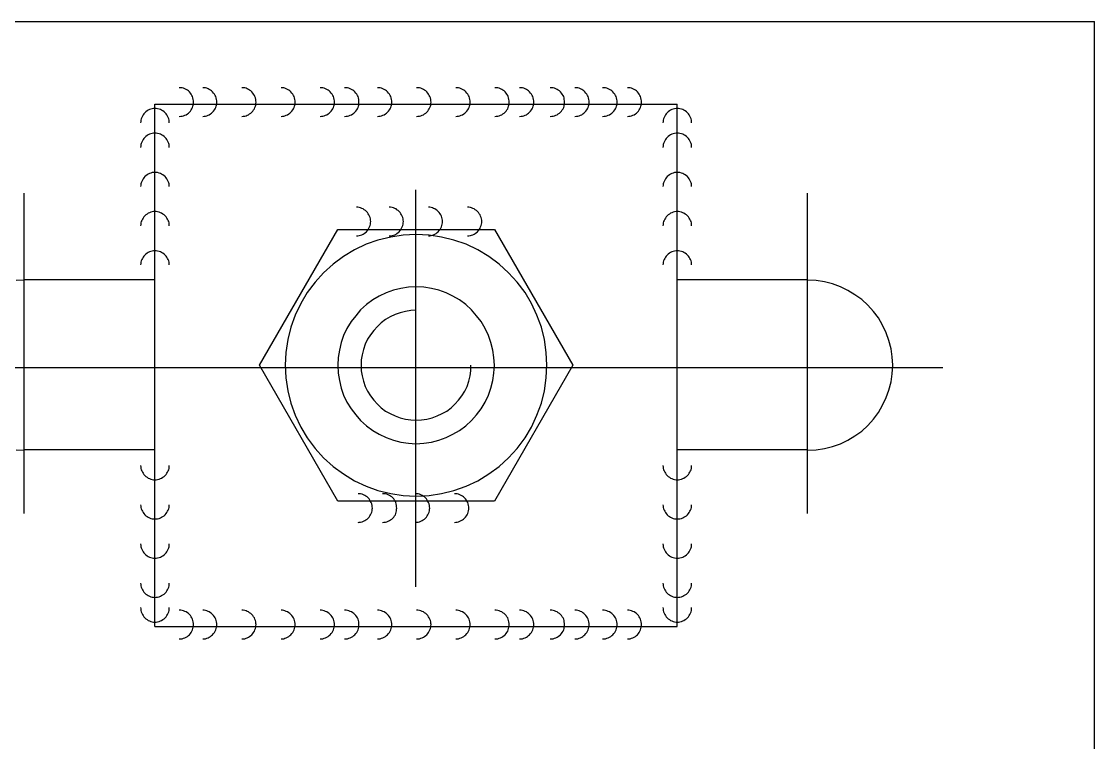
# Model space of a CAD drawing. Header units: metres. Extents: x 0 to 420, y 0 to 297.
# Drawn here: x 198.91 to 231.68, y 227.88 to 249.89 of the extents above; entities that cross this region are included whole.
import ezdxf

# ---------------------------------------------------------------- set-up
doc = ezdxf.new("R2010")
doc.units = ezdxf.units.M

msp = doc.modelspace()

# ---------------------------------------------------------------- linework, layer by layer
for p, q in [((167.28, 249.89), (231.68, 249.89)), ((231.68, 205.66), (231.68, 249.89)), ((202.99, 247.37), (218.94, 247.37)), ((202.99, 231.42), (202.99, 247.37)), ((218.94, 231.42), (218.94, 247.37)), ((199, 234.87), (199, 244.65)), ((210.96, 232.63), (210.96, 244.75)), ((222.92, 234.87), (222.92, 244.65)), ((206.18, 239.4), (208.57, 243.54)), ((208.57, 243.54), (213.36, 243.54)), ((213.36, 243.54), (215.75, 239.4)), ((202.99, 235.51), (202.99, 243.28)), ((199, 242.01), (202.99, 242.01)), ((218.94, 242.01), (222.92, 242.01)), ((195.34, 239.33), (227.05, 239.33)), ((208.57, 235.25), (206.18, 239.4)), ((215.75, 239.4), (213.36, 235.25)), ((199, 236.83), (202.99, 236.83)), ((218.94, 236.83), (222.92, 236.83)), ((213.36, 235.25), (208.57, 235.25)), ((202.99, 231.42), (218.94, 231.42))]:
    msp.add_line(p, q)
for points in [[(203.73, 246.99), (203.78, 247), (203.82, 247), (203.86, 247.01), (203.9, 247.03), (203.94, 247.04), (203.98, 247.07), (204.01, 247.09), (204.04, 247.12), (204.07, 247.15), (204.1, 247.19), (204.12, 247.22), (204.14, 247.26), (204.15, 247.3), (204.16, 247.34), (204.17, 247.39), (204.17, 247.43), (204.17, 247.47), (204.16, 247.51), (204.15, 247.56), (204.14, 247.6), (204.12, 247.63), (204.1, 247.67), (204.07, 247.7), (204.04, 247.74), (204.01, 247.77), (203.98, 247.79), (203.94, 247.81), (203.9, 247.83), (203.86, 247.85), (203.82, 247.86), (203.78, 247.86), (203.73, 247.86), (203.73, 247.86)], [(204.45, 246.99), (204.49, 247), (204.53, 247), (204.57, 247.01), (204.61, 247.03), (204.65, 247.04), (204.69, 247.07), (204.72, 247.09), (204.75, 247.12), (204.78, 247.15), (204.81, 247.19), (204.83, 247.22), (204.85, 247.26), (204.86, 247.3), (204.87, 247.34), (204.88, 247.39), (204.88, 247.43), (204.88, 247.47), (204.87, 247.51), (204.86, 247.56), (204.85, 247.6), (204.83, 247.63), (204.81, 247.67), (204.78, 247.7), (204.75, 247.74), (204.72, 247.77), (204.69, 247.79), (204.65, 247.81), (204.61, 247.83), (204.57, 247.85), (204.53, 247.86), (204.49, 247.86), (204.45, 247.86), (204.45, 247.86)], [(205.64, 246.99), (205.68, 247), (205.73, 247), (205.77, 247.01), (205.81, 247.03), (205.85, 247.04), (205.88, 247.07), (205.92, 247.09), (205.95, 247.12), (205.98, 247.15), (206, 247.19), (206.03, 247.22), (206.04, 247.26), (206.06, 247.3), (206.07, 247.34), (206.07, 247.39), (206.08, 247.43), (206.07, 247.47), (206.07, 247.51), (206.06, 247.56), (206.04, 247.6), (206.03, 247.63), (206, 247.67), (205.98, 247.7), (205.95, 247.74), (205.92, 247.77), (205.88, 247.79), (205.85, 247.81), (205.81, 247.83), (205.77, 247.85), (205.73, 247.86), (205.68, 247.86), (205.64, 247.86), (205.64, 247.86)], [(206.84, 246.99), (206.88, 247), (206.92, 247), (206.96, 247.01), (207, 247.03), (207.04, 247.04), (207.08, 247.07), (207.11, 247.09), (207.14, 247.12), (207.17, 247.15), (207.2, 247.19), (207.22, 247.22), (207.24, 247.26), (207.25, 247.3), (207.26, 247.34), (207.27, 247.39), (207.27, 247.43), (207.27, 247.47), (207.26, 247.51), (207.25, 247.56), (207.24, 247.6), (207.22, 247.63), (207.2, 247.67), (207.17, 247.7), (207.14, 247.74), (207.11, 247.77), (207.08, 247.79), (207.04, 247.81), (207, 247.83), (206.96, 247.85), (206.92, 247.86), (206.88, 247.86), (206.84, 247.86), (206.84, 247.86)], [(208.03, 246.99), (208.08, 247), (208.12, 247), (208.16, 247.01), (208.2, 247.03), (208.24, 247.04), (208.28, 247.07), (208.31, 247.09), (208.34, 247.12), (208.37, 247.15), (208.4, 247.19), (208.42, 247.22), (208.44, 247.26), (208.45, 247.3), (208.46, 247.34), (208.47, 247.39), (208.47, 247.43), (208.47, 247.47), (208.46, 247.51), (208.45, 247.56), (208.44, 247.6), (208.42, 247.63), (208.4, 247.67), (208.37, 247.7), (208.34, 247.74), (208.31, 247.77), (208.28, 247.79), (208.24, 247.81), (208.2, 247.83), (208.16, 247.85), (208.12, 247.86), (208.08, 247.86), (208.03, 247.86), (208.03, 247.86)], [(208.78, 246.99), (208.83, 247), (208.87, 247), (208.91, 247.01), (208.95, 247.03), (208.99, 247.04), (209.03, 247.07), (209.06, 247.09), (209.09, 247.12), (209.12, 247.15), (209.15, 247.19), (209.17, 247.22), (209.19, 247.26), (209.2, 247.3), (209.21, 247.34), (209.22, 247.39), (209.22, 247.43), (209.22, 247.47), (209.21, 247.51), (209.2, 247.56), (209.19, 247.6), (209.17, 247.63), (209.15, 247.67), (209.12, 247.7), (209.09, 247.74), (209.06, 247.77), (209.03, 247.79), (208.99, 247.81), (208.95, 247.83), (208.91, 247.85), (208.87, 247.86), (208.83, 247.86), (208.78, 247.86), (208.78, 247.86)], [(209.78, 246.99), (209.83, 247), (209.87, 247), (209.91, 247.01), (209.95, 247.03), (209.99, 247.04), (210.03, 247.07), (210.06, 247.09), (210.09, 247.12), (210.12, 247.15), (210.15, 247.19), (210.17, 247.22), (210.19, 247.26), (210.2, 247.3), (210.21, 247.34), (210.22, 247.39), (210.22, 247.43), (210.22, 247.47), (210.21, 247.51), (210.2, 247.56), (210.19, 247.6), (210.17, 247.63), (210.15, 247.67), (210.12, 247.7), (210.09, 247.74), (210.06, 247.77), (210.03, 247.79), (209.99, 247.81), (209.95, 247.83), (209.91, 247.85), (209.87, 247.86), (209.83, 247.86), (209.78, 247.86), (209.78, 247.86)], [(210.98, 246.99), (211.02, 247), (211.07, 247), (211.11, 247.01), (211.15, 247.03), (211.19, 247.04), (211.22, 247.07), (211.26, 247.09), (211.29, 247.12), (211.32, 247.15), (211.34, 247.19), (211.36, 247.22), (211.38, 247.26), (211.4, 247.3), (211.41, 247.34), (211.41, 247.39), (211.42, 247.43), (211.41, 247.47), (211.41, 247.51), (211.4, 247.56), (211.38, 247.6), (211.36, 247.63), (211.34, 247.67), (211.32, 247.7), (211.29, 247.74), (211.26, 247.77), (211.22, 247.79), (211.19, 247.81), (211.15, 247.83), (211.11, 247.85), (211.07, 247.86), (211.02, 247.86), (210.98, 247.86), (210.98, 247.86)], [(212.18, 246.99), (212.22, 247), (212.26, 247), (212.3, 247.01), (212.34, 247.03), (212.38, 247.04), (212.42, 247.07), (212.45, 247.09), (212.48, 247.12), (212.51, 247.15), (212.54, 247.19), (212.56, 247.22), (212.58, 247.26), (212.59, 247.3), (212.6, 247.34), (212.61, 247.39), (212.61, 247.43), (212.61, 247.47), (212.6, 247.51), (212.59, 247.56), (212.58, 247.6), (212.56, 247.63), (212.54, 247.67), (212.51, 247.7), (212.48, 247.74), (212.45, 247.77), (212.42, 247.79), (212.38, 247.81), (212.34, 247.83), (212.3, 247.85), (212.26, 247.86), (212.22, 247.86), (212.18, 247.86), (212.18, 247.86)], [(213.37, 246.99), (213.41, 247), (213.46, 247), (213.5, 247.01), (213.54, 247.03), (213.58, 247.04), (213.61, 247.07), (213.65, 247.09), (213.68, 247.12), (213.71, 247.15), (213.73, 247.19), (213.76, 247.22), (213.77, 247.26), (213.79, 247.3), (213.8, 247.34), (213.81, 247.39), (213.81, 247.43), (213.81, 247.47), (213.8, 247.51), (213.79, 247.56), (213.77, 247.6), (213.76, 247.63), (213.73, 247.67), (213.71, 247.7), (213.68, 247.74), (213.65, 247.77), (213.61, 247.79), (213.58, 247.81), (213.54, 247.83), (213.5, 247.85), (213.46, 247.86), (213.41, 247.86), (213.37, 247.86), (213.37, 247.86)], [(214.12, 246.99), (214.17, 247), (214.21, 247), (214.25, 247.01), (214.29, 247.03), (214.33, 247.04), (214.37, 247.07), (214.4, 247.09), (214.43, 247.12), (214.46, 247.15), (214.49, 247.19), (214.51, 247.22), (214.53, 247.26), (214.54, 247.3), (214.55, 247.34), (214.56, 247.39), (214.56, 247.43), (214.56, 247.47), (214.55, 247.51), (214.54, 247.56), (214.53, 247.6), (214.51, 247.63), (214.49, 247.67), (214.46, 247.7), (214.43, 247.74), (214.4, 247.77), (214.37, 247.79), (214.33, 247.81), (214.29, 247.83), (214.25, 247.85), (214.21, 247.86), (214.17, 247.86), (214.12, 247.86), (214.12, 247.86)], [(215.06, 246.99), (215.11, 247), (215.15, 247), (215.19, 247.01), (215.23, 247.03), (215.27, 247.04), (215.3, 247.07), (215.34, 247.09), (215.37, 247.12), (215.4, 247.15), (215.42, 247.19), (215.45, 247.22), (215.47, 247.26), (215.48, 247.3), (215.49, 247.34), (215.5, 247.39), (215.5, 247.43), (215.5, 247.47), (215.49, 247.51), (215.48, 247.56), (215.47, 247.6), (215.45, 247.63), (215.42, 247.67), (215.4, 247.7), (215.37, 247.74), (215.34, 247.77), (215.3, 247.79), (215.27, 247.81), (215.23, 247.83), (215.19, 247.85), (215.15, 247.86), (215.11, 247.86), (215.06, 247.86), (215.06, 247.86)], [(215.81, 246.99), (215.86, 247), (215.9, 247), (215.94, 247.01), (215.98, 247.03), (216.02, 247.04), (216.06, 247.07), (216.09, 247.09), (216.12, 247.12), (216.15, 247.15), (216.18, 247.19), (216.2, 247.22), (216.22, 247.26), (216.23, 247.3), (216.24, 247.34), (216.25, 247.39), (216.25, 247.43), (216.25, 247.47), (216.24, 247.51), (216.23, 247.56), (216.22, 247.6), (216.2, 247.63), (216.18, 247.67), (216.15, 247.7), (216.12, 247.74), (216.09, 247.77), (216.06, 247.79), (216.02, 247.81), (215.98, 247.83), (215.94, 247.85), (215.9, 247.86), (215.86, 247.86), (215.81, 247.86), (215.81, 247.86)], [(216.66, 246.99), (216.71, 247), (216.75, 247), (216.79, 247.01), (216.83, 247.03), (216.87, 247.04), (216.91, 247.07), (216.94, 247.09), (216.97, 247.12), (217, 247.15), (217.03, 247.19), (217.05, 247.22), (217.07, 247.26), (217.08, 247.3), (217.09, 247.34), (217.1, 247.39), (217.1, 247.43), (217.1, 247.47), (217.09, 247.51), (217.08, 247.56), (217.07, 247.6), (217.05, 247.63), (217.03, 247.67), (217, 247.7), (216.97, 247.74), (216.94, 247.77), (216.91, 247.79), (216.87, 247.81), (216.83, 247.83), (216.79, 247.85), (216.75, 247.86), (216.71, 247.86), (216.66, 247.86), (216.66, 247.86)], [(217.42, 246.99), (217.46, 247), (217.5, 247), (217.54, 247.01), (217.58, 247.03), (217.62, 247.04), (217.66, 247.07), (217.69, 247.09), (217.72, 247.12), (217.75, 247.15), (217.78, 247.19), (217.8, 247.22), (217.82, 247.26), (217.83, 247.3), (217.84, 247.34), (217.85, 247.39), (217.85, 247.43), (217.85, 247.47), (217.84, 247.51), (217.83, 247.56), (217.82, 247.6), (217.8, 247.63), (217.78, 247.67), (217.75, 247.7), (217.72, 247.74), (217.69, 247.77), (217.66, 247.79), (217.62, 247.81), (217.58, 247.83), (217.54, 247.85), (217.5, 247.86), (217.46, 247.86), (217.42, 247.86), (217.42, 247.86)], [(203.42, 246.8), (203.42, 246.84), (203.42, 246.88), (203.41, 246.92), (203.39, 246.96), (203.37, 247), (203.35, 247.04), (203.33, 247.07), (203.3, 247.1), (203.27, 247.13), (203.23, 247.16), (203.19, 247.18), (203.16, 247.2), (203.12, 247.21), (203.07, 247.22), (203.03, 247.23), (202.99, 247.23), (202.95, 247.23), (202.9, 247.22), (202.86, 247.21), (202.82, 247.2), (202.78, 247.18), (202.75, 247.16), (202.71, 247.13), (202.68, 247.1), (202.65, 247.07), (202.63, 247.04), (202.61, 247), (202.59, 246.96), (202.57, 246.92), (202.56, 246.88), (202.56, 246.84), (202.55, 246.8), (202.55, 246.8)], [(219.37, 246.8), (219.37, 246.84), (219.37, 246.88), (219.36, 246.92), (219.34, 246.96), (219.32, 247), (219.3, 247.04), (219.28, 247.07), (219.25, 247.1), (219.22, 247.13), (219.18, 247.16), (219.14, 247.18), (219.11, 247.2), (219.07, 247.21), (219.02, 247.22), (218.98, 247.23), (218.94, 247.23), (218.9, 247.23), (218.85, 247.22), (218.81, 247.21), (218.77, 247.2), (218.73, 247.18), (218.7, 247.16), (218.66, 247.13), (218.63, 247.1), (218.6, 247.07), (218.58, 247.04), (218.56, 247), (218.54, 246.96), (218.52, 246.92), (218.51, 246.88), (218.51, 246.84), (218.5, 246.8), (218.5, 246.8)], [(203.42, 246.04), (203.42, 246.09), (203.42, 246.13), (203.41, 246.17), (203.39, 246.21), (203.37, 246.25), (203.35, 246.29), (203.33, 246.32), (203.3, 246.35), (203.27, 246.38), (203.23, 246.41), (203.19, 246.43), (203.16, 246.45), (203.12, 246.46), (203.07, 246.47), (203.03, 246.48), (202.99, 246.48), (202.95, 246.48), (202.9, 246.47), (202.86, 246.46), (202.82, 246.45), (202.78, 246.43), (202.75, 246.41), (202.71, 246.38), (202.68, 246.35), (202.65, 246.32), (202.63, 246.29), (202.61, 246.25), (202.59, 246.21), (202.57, 246.17), (202.56, 246.13), (202.56, 246.09), (202.55, 246.04), (202.55, 246.04)], [(219.37, 246.04), (219.37, 246.09), (219.37, 246.13), (219.36, 246.17), (219.34, 246.21), (219.32, 246.25), (219.3, 246.29), (219.28, 246.32), (219.25, 246.35), (219.22, 246.38), (219.18, 246.41), (219.14, 246.43), (219.11, 246.45), (219.07, 246.46), (219.02, 246.47), (218.98, 246.48), (218.94, 246.48), (218.9, 246.48), (218.85, 246.47), (218.81, 246.46), (218.77, 246.45), (218.73, 246.43), (218.7, 246.41), (218.66, 246.38), (218.63, 246.35), (218.6, 246.32), (218.58, 246.29), (218.56, 246.25), (218.54, 246.21), (218.52, 246.17), (218.51, 246.13), (218.51, 246.09), (218.5, 246.04), (218.5, 246.04)], [(203.42, 244.85), (203.42, 244.89), (203.42, 244.93), (203.41, 244.97), (203.39, 245.01), (203.37, 245.05), (203.35, 245.09), (203.33, 245.12), (203.3, 245.16), (203.27, 245.18), (203.23, 245.21), (203.19, 245.23), (203.16, 245.25), (203.12, 245.26), (203.07, 245.28), (203.03, 245.28), (202.99, 245.28), (202.95, 245.28), (202.9, 245.28), (202.86, 245.26), (202.82, 245.25), (202.78, 245.23), (202.75, 245.21), (202.71, 245.18), (202.68, 245.16), (202.65, 245.12), (202.63, 245.09), (202.61, 245.05), (202.59, 245.01), (202.57, 244.97), (202.56, 244.93), (202.56, 244.89), (202.55, 244.85), (202.55, 244.85)], [(219.37, 244.85), (219.37, 244.89), (219.37, 244.93), (219.36, 244.97), (219.34, 245.01), (219.32, 245.05), (219.3, 245.09), (219.28, 245.12), (219.25, 245.16), (219.22, 245.18), (219.18, 245.21), (219.14, 245.23), (219.11, 245.25), (219.07, 245.26), (219.02, 245.28), (218.98, 245.28), (218.94, 245.28), (218.9, 245.28), (218.85, 245.28), (218.81, 245.26), (218.77, 245.25), (218.73, 245.23), (218.7, 245.21), (218.66, 245.18), (218.63, 245.16), (218.6, 245.12), (218.58, 245.09), (218.56, 245.05), (218.54, 245.01), (218.52, 244.97), (218.51, 244.93), (218.51, 244.89), (218.5, 244.85), (218.5, 244.85)], [(209.14, 243.35), (209.18, 243.35), (209.23, 243.36), (209.27, 243.37), (209.31, 243.38), (209.35, 243.4), (209.38, 243.42), (209.42, 243.45), (209.45, 243.47), (209.48, 243.51), (209.5, 243.54), (209.52, 243.58), (209.54, 243.62), (209.56, 243.66), (209.57, 243.7), (209.57, 243.74), (209.58, 243.78), (209.57, 243.83), (209.57, 243.87), (209.56, 243.91), (209.54, 243.95), (209.52, 243.99), (209.5, 244.02), (209.48, 244.06), (209.45, 244.09), (209.42, 244.12), (209.38, 244.14), (209.35, 244.17), (209.31, 244.18), (209.27, 244.2), (209.23, 244.21), (209.18, 244.22), (209.14, 244.22), (209.14, 244.22)], [(210.14, 243.35), (210.18, 243.35), (210.23, 243.36), (210.27, 243.37), (210.31, 243.38), (210.35, 243.4), (210.38, 243.42), (210.42, 243.45), (210.45, 243.47), (210.48, 243.51), (210.5, 243.54), (210.52, 243.58), (210.54, 243.62), (210.56, 243.66), (210.57, 243.7), (210.57, 243.74), (210.58, 243.78), (210.57, 243.83), (210.57, 243.87), (210.56, 243.91), (210.54, 243.95), (210.52, 243.99), (210.5, 244.02), (210.48, 244.06), (210.45, 244.09), (210.42, 244.12), (210.38, 244.14), (210.35, 244.17), (210.31, 244.18), (210.27, 244.2), (210.23, 244.21), (210.18, 244.22), (210.14, 244.22), (210.14, 244.22)], [(211.34, 243.35), (211.38, 243.35), (211.42, 243.36), (211.46, 243.37), (211.5, 243.38), (211.54, 243.4), (211.58, 243.42), (211.61, 243.45), (211.64, 243.47), (211.67, 243.51), (211.7, 243.54), (211.72, 243.58), (211.74, 243.62), (211.75, 243.66), (211.76, 243.7), (211.77, 243.74), (211.77, 243.78), (211.77, 243.83), (211.76, 243.87), (211.75, 243.91), (211.74, 243.95), (211.72, 243.99), (211.7, 244.02), (211.67, 244.06), (211.64, 244.09), (211.61, 244.12), (211.58, 244.14), (211.54, 244.17), (211.5, 244.18), (211.46, 244.2), (211.42, 244.21), (211.38, 244.22), (211.34, 244.22), (211.34, 244.22)], [(212.53, 243.35), (212.57, 243.35), (212.62, 243.36), (212.66, 243.37), (212.7, 243.38), (212.74, 243.4), (212.77, 243.42), (212.81, 243.45), (212.84, 243.47), (212.87, 243.51), (212.89, 243.54), (212.92, 243.58), (212.93, 243.62), (212.95, 243.66), (212.96, 243.7), (212.97, 243.74), (212.97, 243.78), (212.97, 243.83), (212.96, 243.87), (212.95, 243.91), (212.93, 243.95), (212.92, 243.99), (212.89, 244.02), (212.87, 244.06), (212.84, 244.09), (212.81, 244.12), (212.77, 244.14), (212.74, 244.17), (212.7, 244.18), (212.66, 244.2), (212.62, 244.21), (212.57, 244.22), (212.53, 244.22), (212.53, 244.22)], [(203.42, 243.65), (203.42, 243.69), (203.42, 243.74), (203.41, 243.78), (203.39, 243.82), (203.37, 243.86), (203.35, 243.89), (203.33, 243.93), (203.3, 243.96), (203.27, 243.99), (203.23, 244.01), (203.19, 244.04), (203.16, 244.05), (203.12, 244.07), (203.07, 244.08), (203.03, 244.09), (202.99, 244.09), (202.95, 244.09), (202.9, 244.08), (202.86, 244.07), (202.82, 244.05), (202.78, 244.04), (202.75, 244.01), (202.71, 243.99), (202.68, 243.96), (202.65, 243.93), (202.63, 243.89), (202.61, 243.86), (202.59, 243.82), (202.57, 243.78), (202.56, 243.74), (202.56, 243.69), (202.55, 243.65), (202.55, 243.65)], [(219.37, 243.65), (219.37, 243.69), (219.37, 243.74), (219.36, 243.78), (219.34, 243.82), (219.32, 243.86), (219.3, 243.89), (219.28, 243.93), (219.25, 243.96), (219.22, 243.99), (219.18, 244.01), (219.14, 244.04), (219.11, 244.05), (219.07, 244.07), (219.02, 244.08), (218.98, 244.09), (218.94, 244.09), (218.9, 244.09), (218.85, 244.08), (218.81, 244.07), (218.77, 244.05), (218.73, 244.04), (218.7, 244.01), (218.66, 243.99), (218.63, 243.96), (218.6, 243.93), (218.58, 243.89), (218.56, 243.86), (218.54, 243.82), (218.52, 243.78), (218.51, 243.74), (218.51, 243.69), (218.5, 243.65), (218.5, 243.65)], [(214.96, 239.4), (214.94, 239.79), (214.88, 240.18), (214.79, 240.56), (214.65, 240.93), (214.49, 241.28), (214.29, 241.62), (214.05, 241.93), (213.79, 242.22), (213.5, 242.48), (213.18, 242.72), (212.85, 242.92), (212.49, 243.09), (212.12, 243.22), (211.74, 243.31), (211.36, 243.37), (210.96, 243.39), (210.57, 243.37), (210.19, 243.31), (209.8, 243.22), (209.44, 243.09), (209.08, 242.92), (208.75, 242.72), (208.43, 242.48), (208.14, 242.22), (207.88, 241.93), (207.64, 241.62), (207.44, 241.28), (207.27, 240.93), (207.14, 240.56), (207.05, 240.18), (206.99, 239.79), (206.97, 239.4), (206.99, 239.01), (207.05, 238.62), (207.14, 238.24), (207.27, 237.87), (207.44, 237.51), (207.64, 237.18), (207.88, 236.86), (208.14, 236.57), (208.43, 236.31), (208.75, 236.08), (209.08, 235.87), (209.44, 235.71), (209.8, 235.57), (210.19, 235.48), (210.57, 235.42), (210.96, 235.4), (211.36, 235.42), (211.74, 235.48), (212.12, 235.57), (212.49, 235.71), (212.85, 235.87), (213.18, 236.08), (213.5, 236.31), (213.79, 236.57), (214.05, 236.86), (214.29, 237.18), (214.49, 237.51), (214.65, 237.87), (214.79, 238.24), (214.88, 238.62), (214.94, 239.01), (214.96, 239.4)], [(203.42, 242.46), (203.42, 242.5), (203.42, 242.54), (203.41, 242.58), (203.39, 242.62), (203.37, 242.66), (203.35, 242.7), (203.33, 242.73), (203.3, 242.76), (203.27, 242.79), (203.23, 242.82), (203.19, 242.84), (203.16, 242.86), (203.12, 242.87), (203.07, 242.88), (203.03, 242.89), (202.99, 242.89), (202.95, 242.89), (202.9, 242.88), (202.86, 242.87), (202.82, 242.86), (202.78, 242.84), (202.75, 242.82), (202.71, 242.79), (202.68, 242.76), (202.65, 242.73), (202.63, 242.7), (202.61, 242.66), (202.59, 242.62), (202.57, 242.58), (202.56, 242.54), (202.56, 242.5), (202.55, 242.46), (202.55, 242.46)], [(219.37, 242.46), (219.37, 242.5), (219.37, 242.54), (219.36, 242.58), (219.34, 242.62), (219.32, 242.66), (219.3, 242.7), (219.28, 242.73), (219.25, 242.76), (219.22, 242.79), (219.18, 242.82), (219.14, 242.84), (219.11, 242.86), (219.07, 242.87), (219.02, 242.88), (218.98, 242.89), (218.94, 242.89), (218.9, 242.89), (218.85, 242.88), (218.81, 242.87), (218.77, 242.86), (218.73, 242.84), (218.7, 242.82), (218.66, 242.79), (218.63, 242.76), (218.6, 242.73), (218.58, 242.7), (218.56, 242.66), (218.54, 242.62), (218.52, 242.58), (218.51, 242.54), (218.51, 242.5), (218.5, 242.46), (218.5, 242.46)], [(199, 241.99), (198.75, 241.98)], [(222.92, 236.81), (223.18, 236.82), (223.43, 236.86), (223.68, 236.92), (223.92, 237), (224.15, 237.11), (224.36, 237.24), (224.57, 237.39), (224.76, 237.56), (224.93, 237.75), (225.08, 237.96), (225.21, 238.18), (225.32, 238.41), (225.4, 238.64), (225.47, 238.89), (225.5, 239.14), (225.52, 239.4), (225.5, 239.65), (225.47, 239.9), (225.4, 240.15), (225.32, 240.39), (225.21, 240.62), (225.08, 240.84), (224.93, 241.04), (224.76, 241.23), (224.57, 241.4), (224.36, 241.55), (224.15, 241.68), (223.92, 241.79), (223.68, 241.88), (223.43, 241.94), (223.18, 241.98), (222.92, 241.99), (222.92, 241.99)], [(213.36, 239.4), (213.34, 239.63), (213.31, 239.86), (213.25, 240.09), (213.17, 240.31), (213.07, 240.52), (212.95, 240.73), (212.81, 240.91), (212.66, 241.09), (212.48, 241.25), (212.29, 241.39), (212.09, 241.51), (211.88, 241.61), (211.66, 241.69), (211.43, 241.74), (211.2, 241.78), (210.96, 241.79), (210.73, 241.78), (210.5, 241.74), (210.27, 241.69), (210.05, 241.61), (209.84, 241.51), (209.64, 241.39), (209.45, 241.25), (209.27, 241.09), (209.12, 240.91), (208.98, 240.73), (208.85, 240.52), (208.75, 240.31), (208.68, 240.09), (208.62, 239.86), (208.58, 239.63), (208.57, 239.4), (208.58, 239.16), (208.62, 238.93), (208.68, 238.7), (208.75, 238.48), (208.85, 238.27), (208.98, 238.07), (209.12, 237.88), (209.27, 237.71), (209.45, 237.55), (209.64, 237.41), (209.84, 237.29), (210.05, 237.19), (210.27, 237.11), (210.5, 237.05), (210.73, 237.02), (210.96, 237), (211.2, 237.02), (211.43, 237.05), (211.66, 237.11), (211.88, 237.19), (212.09, 237.29), (212.29, 237.41), (212.48, 237.55), (212.66, 237.71), (212.81, 237.88), (212.95, 238.07), (213.07, 238.27), (213.17, 238.48), (213.25, 238.7), (213.31, 238.93), (213.34, 239.16), (213.36, 239.4)], [(210.96, 241.08), (210.8, 241.07), (210.64, 241.04), (210.48, 241), (210.32, 240.95), (210.17, 240.88), (210.03, 240.79), (209.9, 240.69), (209.78, 240.58), (209.67, 240.46), (209.57, 240.33), (209.48, 240.19), (209.41, 240.04), (209.36, 239.88), (209.32, 239.72), (209.29, 239.56), (209.29, 239.4), (209.29, 239.23), (209.32, 239.07), (209.36, 238.91), (209.41, 238.75), (209.48, 238.61), (209.57, 238.46), (209.67, 238.33), (209.78, 238.21), (209.9, 238.1), (210.03, 238), (210.17, 237.92), (210.32, 237.85), (210.48, 237.79), (210.64, 237.75), (210.8, 237.73), (210.96, 237.72), (211.13, 237.73), (211.29, 237.75), (211.45, 237.79), (211.61, 237.85), (211.76, 237.92), (211.9, 238), (212.03, 238.1), (212.15, 238.21), (212.26, 238.33), (212.36, 238.46), (212.45, 238.61), (212.52, 238.75), (212.57, 238.91), (212.61, 239.07), (212.64, 239.23), (212.64, 239.4)], [(198.75, 236.82), (199, 236.81)], [(202.55, 236.34), (202.56, 236.29), (202.56, 236.25), (202.57, 236.21), (202.59, 236.17), (202.61, 236.13), (202.63, 236.1), (202.65, 236.06), (202.68, 236.03), (202.71, 236), (202.75, 235.98), (202.78, 235.95), (202.82, 235.94), (202.86, 235.92), (202.9, 235.91), (202.95, 235.9), (202.99, 235.9), (203.03, 235.9), (203.07, 235.91), (203.12, 235.92), (203.16, 235.94), (203.19, 235.95), (203.23, 235.98), (203.27, 236), (203.3, 236.03), (203.33, 236.06), (203.35, 236.1), (203.37, 236.13), (203.39, 236.17), (203.41, 236.21), (203.42, 236.25), (203.42, 236.29), (203.42, 236.34)], [(218.5, 236.34), (218.51, 236.29), (218.51, 236.25), (218.52, 236.21), (218.54, 236.17), (218.56, 236.13), (218.58, 236.1), (218.6, 236.06), (218.63, 236.03), (218.66, 236), (218.7, 235.98), (218.73, 235.95), (218.77, 235.94), (218.81, 235.92), (218.85, 235.91), (218.9, 235.9), (218.94, 235.9), (218.98, 235.9), (219.02, 235.91), (219.07, 235.92), (219.11, 235.94), (219.14, 235.95), (219.18, 235.98), (219.22, 236), (219.25, 236.03), (219.28, 236.06), (219.3, 236.1), (219.32, 236.13), (219.34, 236.17), (219.36, 236.21), (219.37, 236.25), (219.37, 236.29), (219.37, 236.34)], [(209.19, 234.6), (209.23, 234.61), (209.27, 234.61), (209.32, 234.62), (209.36, 234.64), (209.4, 234.66), (209.43, 234.68), (209.47, 234.7), (209.5, 234.73), (209.53, 234.76), (209.55, 234.8), (209.57, 234.83), (209.59, 234.87), (209.61, 234.91), (209.62, 234.95), (209.62, 235), (209.63, 235.04), (209.62, 235.08), (209.62, 235.12), (209.61, 235.17), (209.59, 235.21), (209.57, 235.24), (209.55, 235.28), (209.53, 235.32), (209.5, 235.35), (209.47, 235.38), (209.43, 235.4), (209.4, 235.42), (209.36, 235.44), (209.32, 235.46), (209.27, 235.47), (209.23, 235.47), (209.19, 235.47), (209.19, 235.47)], [(209.94, 234.6), (209.98, 234.61), (210.03, 234.61), (210.07, 234.62), (210.11, 234.64), (210.15, 234.66), (210.18, 234.68), (210.22, 234.7), (210.25, 234.73), (210.28, 234.76), (210.3, 234.8), (210.33, 234.83), (210.34, 234.87), (210.36, 234.91), (210.37, 234.95), (210.37, 235), (210.38, 235.04), (210.37, 235.08), (210.37, 235.12), (210.36, 235.17), (210.34, 235.21), (210.33, 235.24), (210.3, 235.28), (210.28, 235.32), (210.25, 235.35), (210.22, 235.38), (210.18, 235.4), (210.15, 235.42), (210.11, 235.44), (210.07, 235.46), (210.03, 235.47), (209.98, 235.47), (209.94, 235.47), (209.94, 235.47)], [(210.94, 234.6), (210.98, 234.61), (211.03, 234.61), (211.07, 234.62), (211.11, 234.64), (211.15, 234.66), (211.18, 234.68), (211.22, 234.7), (211.25, 234.73), (211.28, 234.76), (211.3, 234.8), (211.32, 234.83), (211.34, 234.87), (211.36, 234.91), (211.37, 234.95), (211.37, 235), (211.38, 235.04), (211.37, 235.08), (211.37, 235.12), (211.36, 235.17), (211.34, 235.21), (211.32, 235.24), (211.3, 235.28), (211.28, 235.32), (211.25, 235.35), (211.22, 235.38), (211.18, 235.4), (211.15, 235.42), (211.11, 235.44), (211.07, 235.46), (211.03, 235.47), (210.98, 235.47), (210.94, 235.47), (210.94, 235.47)], [(212.14, 234.6), (212.18, 234.61), (212.22, 234.61), (212.26, 234.62), (212.3, 234.64), (212.34, 234.66), (212.38, 234.68), (212.41, 234.7), (212.44, 234.73), (212.47, 234.76), (212.5, 234.8), (212.52, 234.83), (212.54, 234.87), (212.55, 234.91), (212.56, 234.95), (212.57, 235), (212.57, 235.04), (212.57, 235.08), (212.56, 235.12), (212.55, 235.17), (212.54, 235.21), (212.52, 235.24), (212.5, 235.28), (212.47, 235.32), (212.44, 235.35), (212.41, 235.38), (212.38, 235.4), (212.34, 235.42), (212.3, 235.44), (212.26, 235.46), (212.22, 235.47), (212.18, 235.47), (212.14, 235.47), (212.14, 235.47)], [(202.55, 235.14), (202.56, 235.1), (202.56, 235.06), (202.57, 235.01), (202.59, 234.97), (202.61, 234.94), (202.63, 234.9), (202.65, 234.87), (202.68, 234.83), (202.71, 234.8), (202.75, 234.78), (202.78, 234.76), (202.82, 234.74), (202.86, 234.72), (202.9, 234.71), (202.95, 234.71), (202.99, 234.71), (203.03, 234.71), (203.07, 234.71), (203.12, 234.72), (203.16, 234.74), (203.19, 234.76), (203.23, 234.78), (203.27, 234.8), (203.3, 234.83), (203.33, 234.87), (203.35, 234.9), (203.37, 234.94), (203.39, 234.97), (203.41, 235.01), (203.42, 235.06), (203.42, 235.1), (203.42, 235.14)], [(218.5, 235.14), (218.51, 235.1), (218.51, 235.06), (218.52, 235.01), (218.54, 234.97), (218.56, 234.94), (218.58, 234.9), (218.6, 234.87), (218.63, 234.83), (218.66, 234.8), (218.7, 234.78), (218.73, 234.76), (218.77, 234.74), (218.81, 234.72), (218.85, 234.71), (218.9, 234.71), (218.94, 234.71), (218.98, 234.71), (219.02, 234.71), (219.07, 234.72), (219.11, 234.74), (219.14, 234.76), (219.18, 234.78), (219.22, 234.8), (219.25, 234.83), (219.28, 234.87), (219.3, 234.9), (219.32, 234.94), (219.34, 234.97), (219.36, 235.01), (219.37, 235.06), (219.37, 235.1), (219.37, 235.14)], [(202.55, 233.95), (202.56, 233.9), (202.56, 233.86), (202.57, 233.82), (202.59, 233.78), (202.61, 233.74), (202.63, 233.7), (202.65, 233.67), (202.68, 233.64), (202.71, 233.61), (202.75, 233.58), (202.78, 233.56), (202.82, 233.54), (202.86, 233.53), (202.9, 233.52), (202.95, 233.51), (202.99, 233.51), (203.03, 233.51), (203.07, 233.52), (203.12, 233.53), (203.16, 233.54), (203.19, 233.56), (203.23, 233.58), (203.27, 233.61), (203.3, 233.64), (203.33, 233.67), (203.35, 233.7), (203.37, 233.74), (203.39, 233.78), (203.41, 233.82), (203.42, 233.86), (203.42, 233.9), (203.42, 233.95)], [(218.5, 233.95), (218.51, 233.9), (218.51, 233.86), (218.52, 233.82), (218.54, 233.78), (218.56, 233.74), (218.58, 233.7), (218.6, 233.67), (218.63, 233.64), (218.66, 233.61), (218.7, 233.58), (218.73, 233.56), (218.77, 233.54), (218.81, 233.53), (218.85, 233.52), (218.9, 233.51), (218.94, 233.51), (218.98, 233.51), (219.02, 233.52), (219.07, 233.53), (219.11, 233.54), (219.14, 233.56), (219.18, 233.58), (219.22, 233.61), (219.25, 233.64), (219.28, 233.67), (219.3, 233.7), (219.32, 233.74), (219.34, 233.78), (219.36, 233.82), (219.37, 233.86), (219.37, 233.9), (219.37, 233.95)], [(202.55, 232.75), (202.56, 232.71), (202.56, 232.66), (202.57, 232.62), (202.59, 232.58), (202.61, 232.54), (202.63, 232.51), (202.65, 232.47), (202.68, 232.44), (202.71, 232.41), (202.75, 232.39), (202.78, 232.37), (202.82, 232.35), (202.86, 232.33), (202.9, 232.32), (202.95, 232.32), (202.99, 232.31), (203.03, 232.32), (203.07, 232.32), (203.12, 232.33), (203.16, 232.35), (203.19, 232.37), (203.23, 232.39), (203.27, 232.41), (203.3, 232.44), (203.33, 232.47), (203.35, 232.51), (203.37, 232.54), (203.39, 232.58), (203.41, 232.62), (203.42, 232.66), (203.42, 232.71), (203.42, 232.75)], [(218.5, 232.75), (218.51, 232.71), (218.51, 232.66), (218.52, 232.62), (218.54, 232.58), (218.56, 232.54), (218.58, 232.51), (218.6, 232.47), (218.63, 232.44), (218.66, 232.41), (218.7, 232.39), (218.73, 232.37), (218.77, 232.35), (218.81, 232.33), (218.85, 232.32), (218.9, 232.32), (218.94, 232.31), (218.98, 232.32), (219.02, 232.32), (219.07, 232.33), (219.11, 232.35), (219.14, 232.37), (219.18, 232.39), (219.22, 232.41), (219.25, 232.44), (219.28, 232.47), (219.3, 232.51), (219.32, 232.54), (219.34, 232.58), (219.36, 232.62), (219.37, 232.66), (219.37, 232.71), (219.37, 232.75)], [(202.55, 232), (202.56, 231.96), (202.56, 231.91), (202.57, 231.87), (202.59, 231.83), (202.61, 231.79), (202.63, 231.76), (202.65, 231.72), (202.68, 231.69), (202.71, 231.66), (202.75, 231.64), (202.78, 231.61), (202.82, 231.6), (202.86, 231.58), (202.9, 231.57), (202.95, 231.56), (202.99, 231.56), (203.03, 231.56), (203.07, 231.57), (203.12, 231.58), (203.16, 231.6), (203.19, 231.61), (203.23, 231.64), (203.27, 231.66), (203.3, 231.69), (203.33, 231.72), (203.35, 231.76), (203.37, 231.79), (203.39, 231.83), (203.41, 231.87), (203.42, 231.91), (203.42, 231.96), (203.42, 232)], [(218.5, 232), (218.51, 231.96), (218.51, 231.91), (218.52, 231.87), (218.54, 231.83), (218.56, 231.79), (218.58, 231.76), (218.6, 231.72), (218.63, 231.69), (218.66, 231.66), (218.7, 231.64), (218.73, 231.61), (218.77, 231.6), (218.81, 231.58), (218.85, 231.57), (218.9, 231.56), (218.94, 231.56), (218.98, 231.56), (219.02, 231.57), (219.07, 231.58), (219.11, 231.6), (219.14, 231.61), (219.18, 231.64), (219.22, 231.66), (219.25, 231.69), (219.28, 231.72), (219.3, 231.76), (219.32, 231.79), (219.34, 231.83), (219.36, 231.87), (219.37, 231.91), (219.37, 231.96), (219.37, 232)], [(203.73, 231.05), (203.78, 231.05), (203.82, 231.05), (203.86, 231.07), (203.9, 231.08), (203.94, 231.1), (203.98, 231.12), (204.01, 231.15), (204.04, 231.17), (204.07, 231.21), (204.1, 231.24), (204.12, 231.28), (204.14, 231.32), (204.15, 231.36), (204.16, 231.4), (204.17, 231.44), (204.17, 231.48), (204.17, 231.52), (204.16, 231.57), (204.15, 231.61), (204.14, 231.65), (204.12, 231.69), (204.1, 231.72), (204.07, 231.76), (204.04, 231.79), (204.01, 231.82), (203.98, 231.84), (203.94, 231.87), (203.9, 231.88), (203.86, 231.9), (203.82, 231.91), (203.78, 231.92), (203.73, 231.92), (203.73, 231.92)], [(204.45, 231.05), (204.49, 231.05), (204.53, 231.05), (204.57, 231.07), (204.61, 231.08), (204.65, 231.1), (204.69, 231.12), (204.72, 231.15), (204.75, 231.17), (204.78, 231.21), (204.81, 231.24), (204.83, 231.28), (204.85, 231.32), (204.86, 231.36), (204.87, 231.4), (204.88, 231.44), (204.88, 231.48), (204.88, 231.52), (204.87, 231.57), (204.86, 231.61), (204.85, 231.65), (204.83, 231.69), (204.81, 231.72), (204.78, 231.76), (204.75, 231.79), (204.72, 231.82), (204.69, 231.84), (204.65, 231.87), (204.61, 231.88), (204.57, 231.9), (204.53, 231.91), (204.49, 231.92), (204.45, 231.92), (204.45, 231.92)], [(205.64, 231.05), (205.68, 231.05), (205.73, 231.05), (205.77, 231.07), (205.81, 231.08), (205.85, 231.1), (205.88, 231.12), (205.92, 231.15), (205.95, 231.17), (205.98, 231.21), (206, 231.24), (206.03, 231.28), (206.04, 231.32), (206.06, 231.36), (206.07, 231.4), (206.07, 231.44), (206.08, 231.48), (206.07, 231.52), (206.07, 231.57), (206.06, 231.61), (206.04, 231.65), (206.03, 231.69), (206, 231.72), (205.98, 231.76), (205.95, 231.79), (205.92, 231.82), (205.88, 231.84), (205.85, 231.87), (205.81, 231.88), (205.77, 231.9), (205.73, 231.91), (205.68, 231.92), (205.64, 231.92), (205.64, 231.92)], [(206.84, 231.05), (206.88, 231.05), (206.92, 231.05), (206.96, 231.07), (207, 231.08), (207.04, 231.1), (207.08, 231.12), (207.11, 231.15), (207.14, 231.17), (207.17, 231.21), (207.2, 231.24), (207.22, 231.28), (207.24, 231.32), (207.25, 231.36), (207.26, 231.4), (207.27, 231.44), (207.27, 231.48), (207.27, 231.52), (207.26, 231.57), (207.25, 231.61), (207.24, 231.65), (207.22, 231.69), (207.2, 231.72), (207.17, 231.76), (207.14, 231.79), (207.11, 231.82), (207.08, 231.84), (207.04, 231.87), (207, 231.88), (206.96, 231.9), (206.92, 231.91), (206.88, 231.92), (206.84, 231.92), (206.84, 231.92)], [(208.03, 231.05), (208.08, 231.05), (208.12, 231.05), (208.16, 231.07), (208.2, 231.08), (208.24, 231.1), (208.28, 231.12), (208.31, 231.15), (208.34, 231.17), (208.37, 231.21), (208.4, 231.24), (208.42, 231.28), (208.44, 231.32), (208.45, 231.36), (208.46, 231.4), (208.47, 231.44), (208.47, 231.48), (208.47, 231.52), (208.46, 231.57), (208.45, 231.61), (208.44, 231.65), (208.42, 231.69), (208.4, 231.72), (208.37, 231.76), (208.34, 231.79), (208.31, 231.82), (208.28, 231.84), (208.24, 231.87), (208.2, 231.88), (208.16, 231.9), (208.12, 231.91), (208.08, 231.92), (208.03, 231.92), (208.03, 231.92)], [(208.78, 231.05), (208.83, 231.05), (208.87, 231.05), (208.91, 231.07), (208.95, 231.08), (208.99, 231.1), (209.03, 231.12), (209.06, 231.15), (209.09, 231.17), (209.12, 231.21), (209.15, 231.24), (209.17, 231.28), (209.19, 231.32), (209.2, 231.36), (209.21, 231.4), (209.22, 231.44), (209.22, 231.48), (209.22, 231.52), (209.21, 231.57), (209.2, 231.61), (209.19, 231.65), (209.17, 231.69), (209.15, 231.72), (209.12, 231.76), (209.09, 231.79), (209.06, 231.82), (209.03, 231.84), (208.99, 231.87), (208.95, 231.88), (208.91, 231.9), (208.87, 231.91), (208.83, 231.92), (208.78, 231.92), (208.78, 231.92)], [(209.78, 231.05), (209.83, 231.05), (209.87, 231.05), (209.91, 231.07), (209.95, 231.08), (209.99, 231.1), (210.03, 231.12), (210.06, 231.15), (210.09, 231.17), (210.12, 231.21), (210.15, 231.24), (210.17, 231.28), (210.19, 231.32), (210.2, 231.36), (210.21, 231.4), (210.22, 231.44), (210.22, 231.48), (210.22, 231.52), (210.21, 231.57), (210.2, 231.61), (210.19, 231.65), (210.17, 231.69), (210.15, 231.72), (210.12, 231.76), (210.09, 231.79), (210.06, 231.82), (210.03, 231.84), (209.99, 231.87), (209.95, 231.88), (209.91, 231.9), (209.87, 231.91), (209.83, 231.92), (209.78, 231.92), (209.78, 231.92)], [(210.98, 231.05), (211.02, 231.05), (211.07, 231.05), (211.11, 231.07), (211.15, 231.08), (211.19, 231.1), (211.22, 231.12), (211.26, 231.15), (211.29, 231.17), (211.32, 231.21), (211.34, 231.24), (211.36, 231.28), (211.38, 231.32), (211.4, 231.36), (211.41, 231.4), (211.41, 231.44), (211.42, 231.48), (211.41, 231.52), (211.41, 231.57), (211.4, 231.61), (211.38, 231.65), (211.36, 231.69), (211.34, 231.72), (211.32, 231.76), (211.29, 231.79), (211.26, 231.82), (211.22, 231.84), (211.19, 231.87), (211.15, 231.88), (211.11, 231.9), (211.07, 231.91), (211.02, 231.92), (210.98, 231.92), (210.98, 231.92)], [(212.18, 231.05), (212.22, 231.05), (212.26, 231.05), (212.3, 231.07), (212.34, 231.08), (212.38, 231.1), (212.42, 231.12), (212.45, 231.15), (212.48, 231.17), (212.51, 231.21), (212.54, 231.24), (212.56, 231.28), (212.58, 231.32), (212.59, 231.36), (212.6, 231.4), (212.61, 231.44), (212.61, 231.48), (212.61, 231.52), (212.6, 231.57), (212.59, 231.61), (212.58, 231.65), (212.56, 231.69), (212.54, 231.72), (212.51, 231.76), (212.48, 231.79), (212.45, 231.82), (212.42, 231.84), (212.38, 231.87), (212.34, 231.88), (212.3, 231.9), (212.26, 231.91), (212.22, 231.92), (212.18, 231.92), (212.18, 231.92)], [(213.37, 231.05), (213.41, 231.05), (213.46, 231.05), (213.5, 231.07), (213.54, 231.08), (213.58, 231.1), (213.61, 231.12), (213.65, 231.15), (213.68, 231.17), (213.71, 231.21), (213.73, 231.24), (213.76, 231.28), (213.77, 231.32), (213.79, 231.36), (213.8, 231.4), (213.81, 231.44), (213.81, 231.48), (213.81, 231.52), (213.8, 231.57), (213.79, 231.61), (213.77, 231.65), (213.76, 231.69), (213.73, 231.72), (213.71, 231.76), (213.68, 231.79), (213.65, 231.82), (213.61, 231.84), (213.58, 231.87), (213.54, 231.88), (213.5, 231.9), (213.46, 231.91), (213.41, 231.92), (213.37, 231.92), (213.37, 231.92)], [(214.12, 231.05), (214.17, 231.05), (214.21, 231.05), (214.25, 231.07), (214.29, 231.08), (214.33, 231.1), (214.37, 231.12), (214.4, 231.15), (214.43, 231.17), (214.46, 231.21), (214.49, 231.24), (214.51, 231.28), (214.53, 231.32), (214.54, 231.36), (214.55, 231.4), (214.56, 231.44), (214.56, 231.48), (214.56, 231.52), (214.55, 231.57), (214.54, 231.61), (214.53, 231.65), (214.51, 231.69), (214.49, 231.72), (214.46, 231.76), (214.43, 231.79), (214.4, 231.82), (214.37, 231.84), (214.33, 231.87), (214.29, 231.88), (214.25, 231.9), (214.21, 231.91), (214.17, 231.92), (214.12, 231.92), (214.12, 231.92)], [(215.06, 231.05), (215.11, 231.05), (215.15, 231.05), (215.19, 231.07), (215.23, 231.08), (215.27, 231.1), (215.3, 231.12), (215.34, 231.15), (215.37, 231.17), (215.4, 231.21), (215.42, 231.24), (215.45, 231.28), (215.47, 231.32), (215.48, 231.36), (215.49, 231.4), (215.5, 231.44), (215.5, 231.48), (215.5, 231.52), (215.49, 231.57), (215.48, 231.61), (215.47, 231.65), (215.45, 231.69), (215.42, 231.72), (215.4, 231.76), (215.37, 231.79), (215.34, 231.82), (215.3, 231.84), (215.27, 231.87), (215.23, 231.88), (215.19, 231.9), (215.15, 231.91), (215.11, 231.92), (215.06, 231.92), (215.06, 231.92)], [(215.81, 231.05), (215.86, 231.05), (215.9, 231.05), (215.94, 231.07), (215.98, 231.08), (216.02, 231.1), (216.06, 231.12), (216.09, 231.15), (216.12, 231.17), (216.15, 231.21), (216.18, 231.24), (216.2, 231.28), (216.22, 231.32), (216.23, 231.36), (216.24, 231.4), (216.25, 231.44), (216.25, 231.48), (216.25, 231.52), (216.24, 231.57), (216.23, 231.61), (216.22, 231.65), (216.2, 231.69), (216.18, 231.72), (216.15, 231.76), (216.12, 231.79), (216.09, 231.82), (216.06, 231.84), (216.02, 231.87), (215.98, 231.88), (215.94, 231.9), (215.9, 231.91), (215.86, 231.92), (215.81, 231.92), (215.81, 231.92)], [(216.66, 231.05), (216.71, 231.05), (216.75, 231.05), (216.79, 231.07), (216.83, 231.08), (216.87, 231.1), (216.91, 231.12), (216.94, 231.15), (216.97, 231.17), (217, 231.21), (217.03, 231.24), (217.05, 231.28), (217.07, 231.32), (217.08, 231.36), (217.09, 231.4), (217.1, 231.44), (217.1, 231.48), (217.1, 231.52), (217.09, 231.57), (217.08, 231.61), (217.07, 231.65), (217.05, 231.69), (217.03, 231.72), (217, 231.76), (216.97, 231.79), (216.94, 231.82), (216.91, 231.84), (216.87, 231.87), (216.83, 231.88), (216.79, 231.9), (216.75, 231.91), (216.71, 231.92), (216.66, 231.92), (216.66, 231.92)], [(217.42, 231.05), (217.46, 231.05), (217.5, 231.05), (217.54, 231.07), (217.58, 231.08), (217.62, 231.1), (217.66, 231.12), (217.69, 231.15), (217.72, 231.17), (217.75, 231.21), (217.78, 231.24), (217.8, 231.28), (217.82, 231.32), (217.83, 231.36), (217.84, 231.4), (217.85, 231.44), (217.85, 231.48), (217.85, 231.52), (217.84, 231.57), (217.83, 231.61), (217.82, 231.65), (217.8, 231.69), (217.78, 231.72), (217.75, 231.76), (217.72, 231.79), (217.69, 231.82), (217.66, 231.84), (217.62, 231.87), (217.58, 231.88), (217.54, 231.9), (217.5, 231.91), (217.46, 231.92), (217.42, 231.92), (217.42, 231.92)]]:
    msp.add_lwpolyline(points)

doc.saveas('drawing.dxf')
